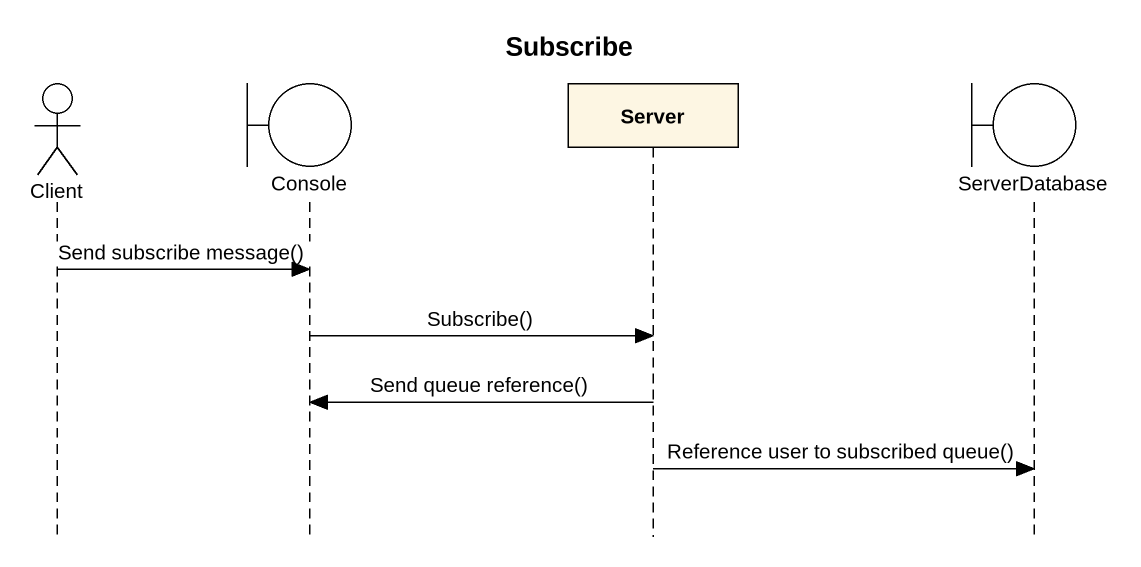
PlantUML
@startuml
title Subscribe
hide footbox
actor Client
boundary Console
participant Server
boundary ServerDatabase

Client -> Console : Send subscribe message()
Console -> Server : Subscribe()
Server -> Console : Send queue reference()
Server -> ServerDatabase : Reference user to subscribed queue()
@enduml
